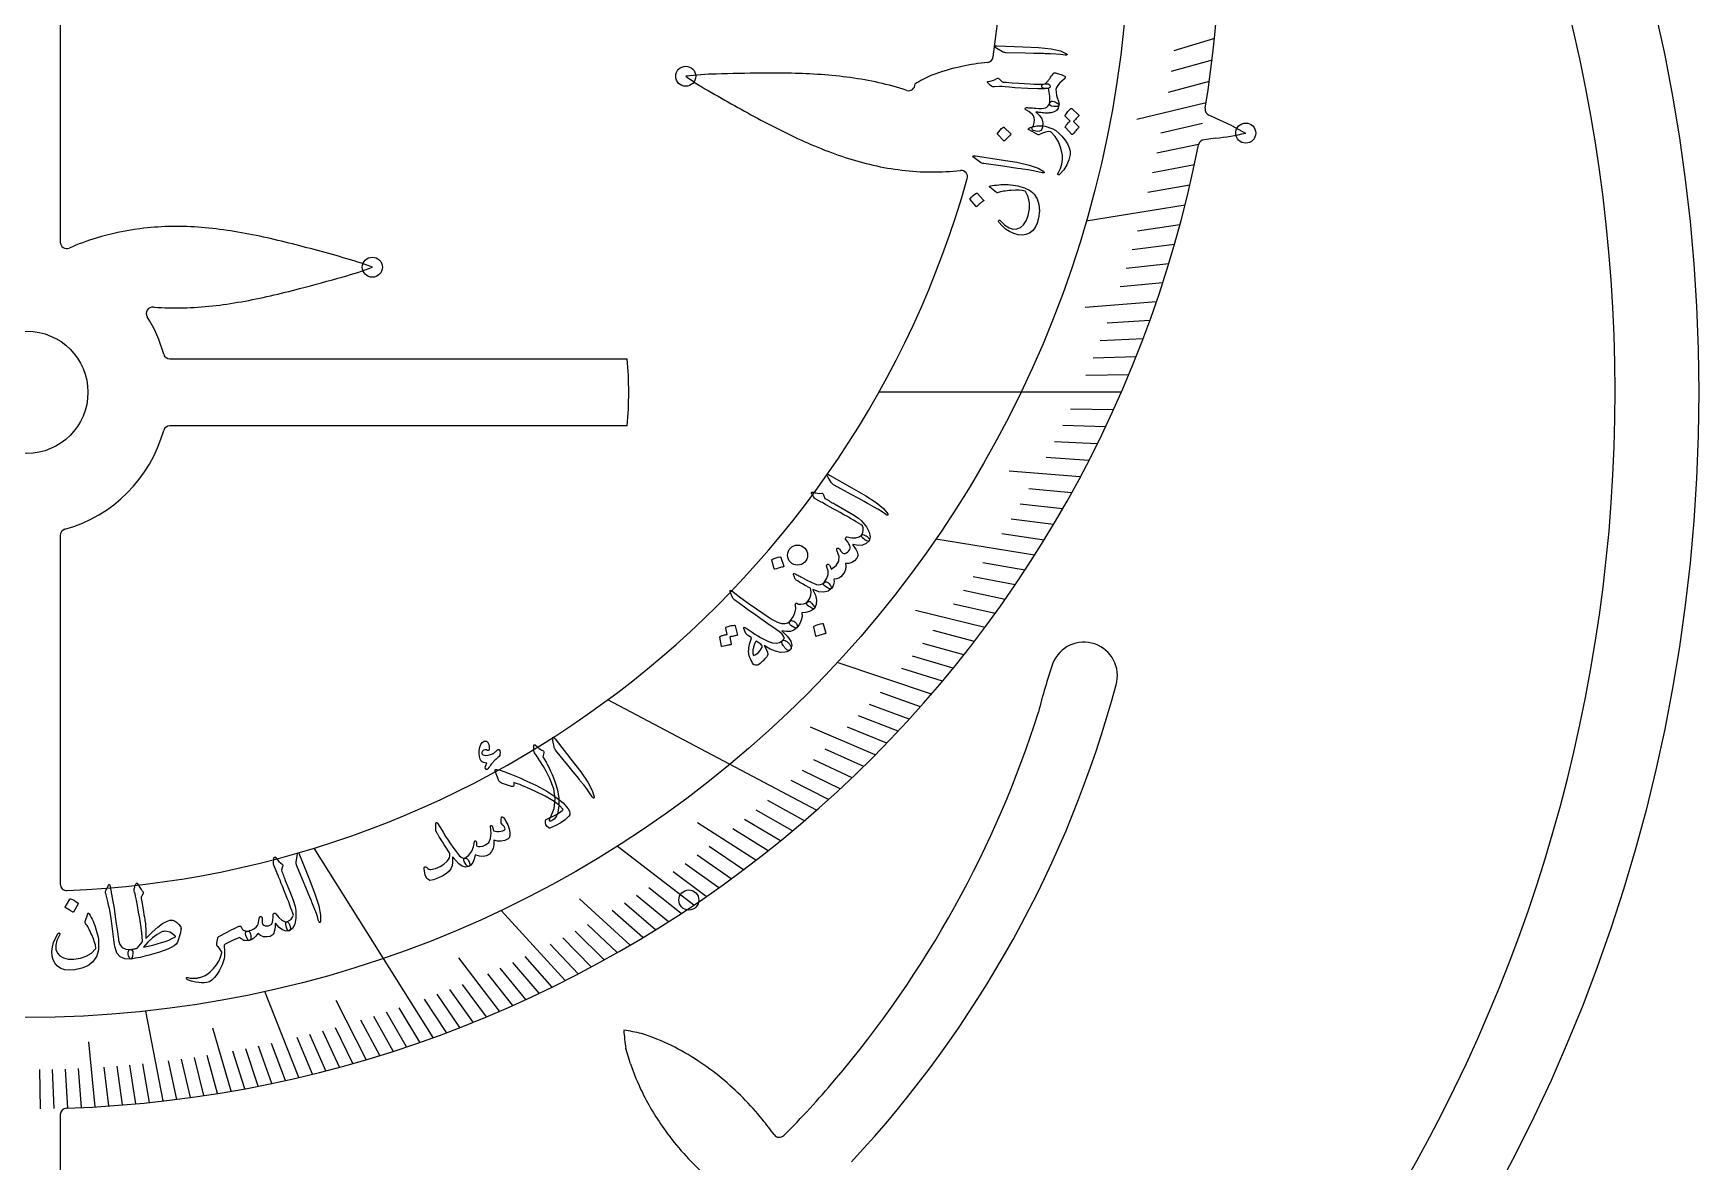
# Model space of a CAD drawing. Header units: millimetres. Extents: x -65 to 65, y -65 to 65.
# Drawn here: x 0.3 to 65, y -29.9 to 14 of the extents above; entities that cross this region are included whole.
import ezdxf

# ---------------------------------------------------------------- set-up
doc = ezdxf.new("R2010")
doc.units = ezdxf.units.MM
for name, color, linetype in [('CUT_INNER', 6, 'Continuous'), ('CUT_OUTER', 1, 'Continuous'), ('ENGRAVE', 7, 'Continuous'), ('ENGRAVE_FINE', 8, 'Continuous'), ('TEXT', 5, 'Continuous')]:
    doc.layers.add(name, color=color, linetype=linetype)

msp = doc.modelspace()

# ---------------------------------------------------------------- linework, layer by layer
at = {"layer": 'CUT_INNER'}
for points in [[(1.3, 14.466), (1.3, 5.834)], [(34.531, 11.982), (34.531, 11.984)], [(46.217, 9.878), (45.768, 9.821)], [(46.864, 10.359), (47.384, 10.08), (47.389, 10.077)], [(4.951, 3.311), (4.919, 3.314)], [(5.563, 1.3), (23.332, 1.3), (23.337, 1.3)], [(23.337, -1.3), (23.332, -1.3), (5.563, -1.3)], [(1.3, -5.563), (1.3, -19.12)], [(23.467, -26.103), (23.291, -25.505), (23.29, -25.499)], [(1.3, -28.076), (1.3, -40.959)]]:
    msp.add_lwpolyline(points, dxfattribs=at)
msp.add_circle((0, 0), 2.375, dxfattribs=at)
for centre, radius, start, end in [((0, 18.574), 37.975, 351.61314, 87.64618), ((0, 0), 61.75, 291.44587, 58.53142), ((0.002, 18.575), 46.424, 350.66248, 46.54201), ((37.322, 13.071), 0.25, 276.94079, 351.73828), ((26.902, 2.459), 9.911, 90.57344, 97.45097), ((29.29, -62.188), 74.598, 90.56017, 91.91044), ((28.942, -25.901), 38.31, 88.83007, 90.57153), ((29.239, -11.546), 23.952, 86.07677, 88.83822), ((29.709, -4.695), 17.085, 82.24368, 86.07685), ((38.183, 5.883), 7.111, 115.24265, 120.90938), ((38.004, 4.777), 8.06, 101.846, 110.73032), ((38.183, 4.274), 8.589, 95.5479, 102.32533), ((31.372, 20.329), 9.89, 234.41617, 241.30061), ((30.2, -1.073), 13.43, 77.39762, 82.2352), ((30.641, 0.91), 11.398, 71.76332, 77.38756), ((34.281, 11.975), 0.25, 253.12568, 1.62293), ((68.558, 84.328), 83.906, 240.01351, 240.81583), ((52.823, 56.064), 51.557, 240.76571, 242.06126), ((46.057, 11.002), 0.25, 170.68528, 245.83961), ((42.605, 36.782), 29.735, 242.04721, 244.27979), ((27.497, -30.868), 45.549, 64.83801, 66.09447), ((38.371, 27.988), 19.974, 244.27582, 247.56743), ((45.799, 9.573), 0.25, 97.28539, 168.92578), ((45.148, 19.721), 9.9, 276.19662, 283.08154), ((0.001, 18.573), 46.425, 271.90212, 348.88127), ((36.471, 23.389), 14.998, 247.5714, 251.91412), ((35.629, 20.82), 12.295, 251.92707, 257.19642), ((35.314, 19.448), 10.887, 257.21674, 263.18351), ((35.238, 18.845), 10.28, 263.20226, 269.61224), ((35.247, 18.076), 9.51, 269.52986, 276.36089), ((36.321, 8.375), 0.25, 344.35547, 94.73438), ((0.001, 18.574), 37.975, 272.35355, 344.31574), ((1.55, 5.834), 0.25, 180, 292.47879), ((5.232, -2.386), 8.758, 106.82299, 114.17338), ((5.684, -3.784), 10.226, 97.25647, 106.98369), ((5.766, -4.44), 10.887, 91.27924, 97.24601), ((5.793, -5.847), 12.295, 85.98957, 91.25892), ((5.6, -8.543), 14.998, 81.6339, 85.97662), ((4.875, -13.466), 19.974, 78.33832, 81.62993), ((2.904, -23.026), 29.735, 76.10971, 78.34229), ((-2.322, -44.213), 51.557, 74.82821, 76.12376), ((-10.718, -75.453), 83.906, 74.07601, 74.87833), ((9.804, -4.337), 9.89, 68.47901, 75.36311), ((9.801, 14.073), 9.899, 284.63387, 291.51943), ((0.927, 41.099), 38.31, 282.89257, 284.63403), ((-8.227, 76.213), 74.598, 284.62267, 285.97294), ((4.894, 3.066), 0.25, 84.23153, 211.64062), ((5.794, 14.737), 11.457, 265.78393, 271.44283), ((5.74, 16.709), 13.43, 271.46012, 276.2977), ((5.336, 20.342), 17.085, 276.30618, 280.13935), ((4.128, 27.101), 23.952, 280.13927, 282.90072), ((0.013, 0.005), 5.511, 15.52659, 32.11005), ((5.563, 1.55), 0.25, 196.17188, 270), ((10.135, 0), 13.266, 354.37753, 5.62247), ((0, 0), 5.524, 285.53947, 344.46053), ((5.563, -1.55), 0.25, 90, 163.82812), ((1.55, -5.563), 0.25, 106.17188, 180), ((41.099, -11.012), 1.3, 343.86714, 158.37108), ((59.375, -17.314), 20.63, 160.81271, 166.29914), ((0.001, -0.001), 43.847, 316.99428, 344.96673), ((0, 0), 41.248, 319.58398, 342.46533), ((1.55, -19.12), 0.25, 180, 272.28516), ((31.5, -24.18), 8.315, 184.28547, 189.12983), ((22.288, -31.85), 7.109, 76.89967, 82.56639), ((21.461, -32.609), 8.06, 63.50384, 72.38816), ((20.666, -34.287), 9.917, 56.88518, 63.72005), ((32.353, -23.072), 9.389, 198.83737, 206.22165), ((20.47, -34.592), 10.28, 50.48509, 56.89508), ((20.08, -35.059), 10.887, 44.49958, 50.46635), ((6.251, -5.567), 32.88, 314.83347, 319.90755), ((1.55, -28.076), 0.25, 91.93519, 180), ((33.06, -22.734), 10.172, 206.16881, 215.95161), ((19.073, -36.042), 12.295, 39.20991, 44.47926), ((20.993, -34.597), 9.894, 35.46232, 39.75132), ((33.636, -22.32), 10.882, 215.93723, 221.91015), ((29.254, -28.71), 0.25, 215.94916, 315.76271), ((34.677, -21.379), 12.285, 221.93056, 227.20828)]:
    msp.add_arc(centre, radius, start, end, dxfattribs=at)
at = {"layer": 'CUT_OUTER'}
msp.add_circle((0, 0), 65, dxfattribs=at)
at = {"layer": 'ENGRAVE'}
for points in [[(45.03, 7.277), (41.187, 6.656)], [(42.548, 0), (33.123, 0)], [(39.18, -6.332), (35.337, -5.71)], [(35.17, -11.732), (31.505, -10.509)], [(30.706, -16.247), (22.589, -11.953)], [(15.8, -25.08), (11.165, -17.723)], [(25.926, -19.938), (22.946, -17.646)], [(20.934, -22.864), (18.436, -20.137)], [(10.576, -26.631), (9.251, -23.293)], [(5.3, -27.548), (4.628, -24.052)]]:
    msp.add_lwpolyline(points, dxfattribs=at)
for centre, radius in [((0, 18.574), 42.877), ((25.616, 12.286), 0.39), ((47.39, 10.077), 0.39), ((13.433, 4.864), 0.39), ((29.966, -6.33), 0.39), ((25.737, -19.736), 0.39)]:
    msp.add_circle(centre, radius, dxfattribs=at)
at = {"layer": 'ENGRAVE_FINE'}
for points in [[(46.175, 13.75), (44.592, 13.278)], [(46.079, 12.911), (44.487, 12.465)], [(45.969, 12.081), (44.369, 11.66)], [(45.846, 11.258), (43.16, 10.599)], [(45.709, 10.445), (44.093, 10.075)], [(45.558, 9.639), (43.936, 9.296)], [(45.395, 8.843), (43.766, 8.526)], [(45.218, 8.056), (43.584, 7.764)], [(44.83, 6.507), (43.186, 6.269)], [(44.619, 5.747), (42.97, 5.535)], [(44.396, 4.996), (42.743, 4.81)], [(44.162, 4.254), (42.506, 4.095)], [(43.918, 3.521), (41.147, 3.299)], [(43.663, 2.798), (42.002, 2.692)], [(43.399, 2.084), (41.736, 2.005)], [(43.124, 1.38), (41.461, 1.327)], [(42.841, 0.685), (41.176, 0.659)], [(41.937, -1.342), (40.273, -1.289)], [(42.247, -0.676), (40.582, -0.649)], [(41.619, -1.999), (39.956, -1.919)], [(41.292, -2.646), (39.631, -2.54)], [(40.958, -3.284), (38.188, -3.062)], [(40.617, -3.912), (38.961, -3.753)], [(40.268, -4.531), (38.615, -4.345)], [(39.912, -5.141), (38.263, -4.928)], [(39.549, -5.741), (37.905, -5.502)], [(38.804, -6.913), (37.17, -6.622)], [(38.035, -8.048), (36.413, -7.704)], [(38.422, -7.485), (36.794, -7.168)], [(37.641, -8.601), (36.026, -8.232)], [(37.242, -9.146), (34.556, -8.486)], [(36.838, -9.681), (35.238, -9.26)], [(36.013, -10.724), (34.43, -10.253)], [(36.428, -10.207), (34.836, -9.761)], [(35.594, -11.232), (34.02, -10.736)], [(34.308, -12.704), (32.765, -12.132)], [(34.741, -12.222), (33.187, -11.675)], [(33.871, -13.177), (32.339, -12.581)], [(32.985, -14.096), (30.466, -13.02)], [(33.43, -13.641), (31.91, -13.021)], [(32.536, -14.543), (31.04, -13.875)], [(31.627, -15.412), (30.158, -14.696)], [(32.083, -14.982), (30.601, -14.29)], [(31.168, -15.834), (29.713, -15.095)], [(30.24, -16.652), (28.814, -15.867)], [(28.348, -18.192), (26.074, -16.732)], [(29.3, -17.438), (27.905, -16.608)], [(29.771, -17.049), (28.36, -16.241)], [(28.825, -17.819), (27.446, -16.967)], [(27.387, -18.914), (26.058, -17.996)], [(27.869, -18.557), (26.523, -17.661)], [(26.415, -19.604), (25.123, -18.645)], [(26.902, -19.263), (25.592, -18.325)], [(25.435, -20.264), (24.181, -19.264)], [(23.452, -21.493), (21.49, -19.695)], [(24.447, -20.893), (23.231, -19.854)], [(24.942, -20.582), (23.707, -19.563)], [(22.951, -21.782), (21.797, -20.686)], [(23.95, -21.197), (22.755, -20.139)], [(21.945, -22.337), (20.833, -21.205)], [(22.449, -22.063), (21.316, -20.949)], [(18.381, -24.058), (16.791, -21.978)], [(20.426, -23.117), (19.38, -21.933)], [(21.44, -22.604), (20.35, -21.455)], [(18.894, -23.833), (17.917, -22.601)], [(19.406, -23.601), (18.406, -22.385)], [(19.916, -23.363), (18.893, -22.163)], [(17.351, -24.487), (16.447, -23.21)], [(17.867, -24.276), (16.938, -23.014)], [(13.197, -25.937), (12.027, -23.637)], [(15.281, -25.265), (14.476, -23.933)], [(16.318, -24.889), (15.463, -23.584)], [(16.835, -24.692), (15.955, -23.401)], [(13.719, -25.778), (12.991, -24.41)], [(14.24, -25.614), (13.486, -24.258)], [(14.761, -25.443), (13.981, -24.099)], [(2.651, -27.776), (2.41, -25.25)], [(7.943, -27.167), (7.227, -24.718)], [(11.101, -26.505), (10.507, -25.084)], [(11.626, -26.372), (11.004, -24.962)], [(12.15, -26.233), (11.502, -24.833)], [(12.674, -26.088), (11.998, -24.698)], [(6.887, -27.338), (6.513, -25.856)], [(7.415, -27.256), (7.013, -25.78)], [(8.47, -27.072), (8.013, -25.61)], [(8.998, -26.971), (8.512, -25.517)], [(9.524, -26.864), (9.011, -25.417)], [(10.05, -26.751), (9.51, -25.312)], [(0.53, -27.849), (0.501, -26.328)], [(1.061, -27.84), (1.003, -26.32)], [(1.591, -27.824), (1.504, -26.305)], [(2.121, -27.803), (2.006, -26.286)], [(3.182, -27.742), (3.008, -26.23)], [(3.712, -27.703), (3.509, -26.193)], [(4.241, -27.657), (4.01, -26.151)], [(4.771, -27.606), (4.511, -26.104)], [(5.829, -27.484), (5.513, -25.991)], [(6.358, -27.414), (6.013, -25.926)]]:
    msp.add_lwpolyline(points, dxfattribs=at)
at = {"layer": 'TEXT'}
for points in [[(37.709, 13.365), (37.639, 13.412), (37.617, 13.445), (37.642, 13.464), (37.715, 13.47), (38.72, 13.427), (39.337, 13.4), (39.825, 13.349), (40.186, 13.27), (40.417, 13.163), (40.435, 13.147), (40.444, 13.133), (40.444, 13.123), (40.436, 13.114), (40.423, 13.109), (40.407, 13.106), (40.387, 13.105), (40.364, 13.107), (40.189, 13.131), (40.002, 13.148), (39.803, 13.159), (39.592, 13.162), (39.537, 13.165), (39.389, 13.169), (39.147, 13.175), (38.811, 13.184), (38.066, 13.201), (38.027, 13.204), (37.991, 13.211), (37.959, 13.222), (37.931, 13.236)], [(39.457, 11.874), (39.461, 11.922), (39.479, 11.957), (39.512, 11.98), (39.559, 11.989), (39.582, 11.994), (39.606, 12.005), (39.631, 12.025), (39.657, 12.052), (39.67, 12.07), (39.686, 12.089), (39.703, 12.11), (39.721, 12.133), (39.741, 12.158), (39.761, 12.185), (39.782, 12.214), (39.804, 12.245), (39.843, 12.303), (39.877, 12.348), (39.903, 12.381), (39.923, 12.401), (39.94, 12.415), (39.956, 12.422), (39.973, 12.424), (39.988, 12.42), (40.106, 12.385), (40.207, 12.35), (40.29, 12.316), (40.356, 12.284), (40.364, 12.277), (40.369, 12.267), (40.371, 12.255), (40.37, 12.239), (40.366, 12.221), (40.361, 12.206), (40.356, 12.195), (40.349, 12.188), (40.238, 12.099), (40.148, 12.013), (40.08, 11.931), (40.033, 11.852), (40.012, 11.767), (40.014, 11.662), (40.038, 11.535), (40.086, 11.387), (40.109, 11.316), (40.124, 11.255), (40.13, 11.204), (40.128, 11.164), (40.121, 11.146), (40.109, 11.132), (40.09, 11.122), (40.065, 11.116), (39.928, 11.108), (39.833, 11.124), (39.779, 11.165), (39.766, 11.231), (39.771, 11.298), (39.773, 11.367), (39.771, 11.438), (39.767, 11.512), (39.76, 11.587), (39.749, 11.663), (39.735, 11.742), (39.717, 11.821), (39.605, 11.816), (39.524, 11.823), (39.474, 11.842), (39.457, 11.874)], [(38.307, 12.037), (38.565, 12.018), (38.794, 12.004), (38.996, 11.992), (39.169, 11.985), (39.313, 11.98), (39.428, 11.979), (39.514, 11.982), (39.571, 11.987), (39.645, 11.997), (39.705, 11.992), (39.749, 11.972), (39.778, 11.936), (39.791, 11.896), (39.786, 11.863), (39.762, 11.836), (39.721, 11.816), (39.572, 11.795), (39.305, 11.791), (38.92, 11.806), (38.418, 11.84), (38.202, 11.859), (38.03, 11.873), (37.901, 11.882), (37.816, 11.886), (37.623, 11.877), (37.589, 11.877), (37.559, 11.881), (37.533, 11.889), (37.511, 11.9), (37.459, 11.944), (37.419, 11.977), (37.39, 12.001), (37.373, 12.015), (37.35, 12.043), (37.343, 12.064), (37.354, 12.078), (37.381, 12.085), (37.457, 12.093), (37.538, 12.116), (37.625, 12.153), (37.717, 12.205), (37.735, 12.214), (37.752, 12.217), (37.768, 12.213), (37.783, 12.202), (37.8, 12.185), (37.816, 12.17), (37.831, 12.155), (37.845, 12.142), (37.858, 12.129), (37.87, 12.117), (37.88, 12.106), (37.889, 12.096), (37.906, 12.082), (37.922, 12.071), (37.94, 12.064), (37.958, 12.061), (37.998, 12.059), (38.07, 12.054), (38.173, 12.047), (38.307, 12.037)], [(38.818, 11.036), (38.828, 11.053), (38.844, 11.063), (38.865, 11.068), (38.891, 11.068), (38.909, 11.067), (38.934, 11.065), (38.965, 11.063), (39.004, 11.06), (39.049, 11.057), (39.101, 11.053), (39.159, 11.049), (39.224, 11.045), (39.347, 11.038), (39.452, 11.039), (39.536, 11.048), (39.602, 11.065), (39.656, 11.09), (39.701, 11.127), (39.738, 11.173), (39.766, 11.231), (39.795, 11.284), (39.834, 11.314), (39.881, 11.321), (39.938, 11.305), (40.025, 11.263), (40.086, 11.227), (40.12, 11.195), (40.129, 11.168), (40.092, 11.051), (40.028, 10.961), (39.938, 10.9), (39.822, 10.867), (39.787, 10.863), (39.75, 10.86), (39.71, 10.858), (39.668, 10.857), (39.624, 10.856), (39.577, 10.858), (39.528, 10.861), (39.477, 10.867), (39.426, 10.873), (39.382, 10.877), (39.343, 10.882), (39.309, 10.885), (39.282, 10.887), (39.261, 10.889), (39.247, 10.891), (39.24, 10.892), (39.236, 10.893), (39.234, 10.892), (39.233, 10.891), (39.233, 10.889), (39.234, 10.887), (39.238, 10.883), (39.242, 10.879), (39.249, 10.874), (39.377, 10.764), (39.46, 10.632), (39.497, 10.478), (39.487, 10.302), (39.464, 10.231), (39.423, 10.181), (39.365, 10.151), (39.291, 10.142), (39.226, 10.148), (39.172, 10.161), (39.13, 10.181), (39.1, 10.208), (39.081, 10.237), (39.073, 10.264), (39.077, 10.288), (39.092, 10.31), (39.111, 10.328), (39.124, 10.344), (39.134, 10.358), (39.139, 10.371), (39.166, 10.486), (39.175, 10.588), (39.164, 10.676), (39.133, 10.751), (39.098, 10.798), (39.038, 10.852), (38.954, 10.912), (38.844, 10.978), (38.827, 10.989), (38.817, 11.003), (38.814, 11.018), (38.818, 11.036)], [(40.375, 10.734), (40.371, 10.74), (40.37, 10.748), (40.371, 10.757), (40.374, 10.768), (40.396, 10.806), (40.42, 10.842), (40.445, 10.877), (40.472, 10.91), (40.499, 10.942), (40.529, 10.973), (40.561, 11.002), (40.594, 11.031), (40.604, 11.036), (40.613, 11.037), (40.622, 11.034), (40.631, 11.028), (40.899, 10.771), (40.902, 10.765), (40.9, 10.757), (40.894, 10.747), (40.884, 10.735), (40.874, 10.727), (40.861, 10.714), (40.845, 10.696), (40.824, 10.673), (40.799, 10.644), (40.769, 10.61), (40.735, 10.57), (40.697, 10.525), (40.902, 10.319), (40.908, 10.31), (40.907, 10.301), (40.901, 10.29), (40.889, 10.278), (40.879, 10.268), (40.863, 10.252), (40.842, 10.23), (40.815, 10.202), (40.783, 10.168), (40.746, 10.127), (40.702, 10.078), (40.653, 10.023), (40.646, 10.018), (40.639, 10.017), (40.633, 10.019), (40.628, 10.024), (40.378, 10.288), (40.374, 10.294), (40.373, 10.302), (40.373, 10.311), (40.377, 10.322), (40.395, 10.355), (40.414, 10.386), (40.435, 10.415), (40.458, 10.443), (40.481, 10.47), (40.506, 10.496), (40.532, 10.52), (40.559, 10.544)], [(40.162, 8.477), (40.15, 8.466), (40.139, 8.458), (40.128, 8.454), (40.118, 8.453), (40.11, 8.454), (40.102, 8.458), (40.095, 8.464), (40.089, 8.473), (40.086, 8.482), (40.086, 8.491), (40.09, 8.502), (40.096, 8.515), (40.184, 8.696), (40.242, 8.874), (40.267, 9.048), (40.261, 9.217), (40.203, 9.491), (40.108, 9.732), (39.978, 9.942), (39.812, 10.12), (39.809, 10.122), (39.806, 10.124), (39.804, 10.127), (39.802, 10.128), (39.8, 10.13), (39.798, 10.13), (39.796, 10.131), (39.794, 10.132), (39.711, 10.136), (39.609, 10.117), (39.489, 10.076), (39.35, 10.012), (39.342, 10.01), (39.335, 10.01), (39.33, 10.011), (39.325, 10.013), (38.943, 10.217), (38.93, 10.233), (38.945, 10.253), (38.988, 10.277), (39.058, 10.305), (39.161, 10.336), (39.272, 10.355), (39.39, 10.361), (39.515, 10.355), (39.585, 10.345), (39.669, 10.322), (39.769, 10.287), (39.884, 10.24), (40.004, 10.174), (40.124, 10.08), (40.243, 9.959), (40.361, 9.809), (40.46, 9.653), (40.526, 9.507), (40.56, 9.372), (40.562, 9.248), (40.517, 9.039), (40.435, 8.84), (40.317, 8.653), (40.162, 8.477)], [(37.738, 10.031), (37.734, 10.037), (37.732, 10.044), (37.733, 10.053), (37.737, 10.064), (37.785, 10.132), (37.839, 10.194), (37.899, 10.25), (37.965, 10.301), (37.975, 10.305), (37.983, 10.306), (37.991, 10.304), (37.998, 10.298), (38.261, 10.048), (38.267, 10.04), (38.267, 10.03), (38.261, 10.02), (38.248, 10.01), (38.238, 10.001), (38.222, 9.986), (38.201, 9.966), (38.174, 9.94), (38.142, 9.909), (38.104, 9.871), (38.06, 9.827), (38.011, 9.777), (38.003, 9.771), (37.996, 9.768), (37.99, 9.77), (37.985, 9.775)], [(36.867, 9.092), (36.803, 9.147), (36.785, 9.183), (36.812, 9.199), (36.886, 9.196), (37.879, 9.038), (38.489, 8.942), (38.968, 8.835), (39.317, 8.715), (39.535, 8.583), (39.551, 8.564), (39.558, 8.55), (39.557, 8.539), (39.547, 8.532), (39.534, 8.528), (39.518, 8.527), (39.498, 8.529), (39.476, 8.533), (39.304, 8.577), (39.12, 8.615), (38.924, 8.648), (38.715, 8.676), (38.661, 8.685), (38.514, 8.706), (38.274, 8.74), (37.941, 8.787), (37.203, 8.889), (37.165, 8.897), (37.13, 8.908), (37.099, 8.922), (37.073, 8.939)], [(37.468, 8.023), (37.544, 8.036), (37.622, 8.048), (37.703, 8.058), (37.786, 8.066), (37.873, 8.073), (37.963, 8.076), (38.056, 8.076), (38.153, 8.073), (38.249, 8.068), (38.342, 8.058), (38.434, 8.044), (38.524, 8.027), (38.612, 8.004), (38.699, 7.978), (38.784, 7.947), (38.867, 7.911), (38.953, 7.867), (39.03, 7.817), (39.099, 7.762), (39.158, 7.702), (39.279, 7.52), (39.35, 7.303), (39.369, 7.053), (39.335, 6.77), (39.281, 6.574), (39.203, 6.411), (39.103, 6.282), (38.98, 6.188), (38.842, 6.131), (38.695, 6.109), (38.539, 6.122), (38.373, 6.169), (38.206, 6.247), (38.055, 6.348), (37.917, 6.471), (37.794, 6.615), (37.782, 6.636), (37.777, 6.654), (37.779, 6.669), (37.789, 6.681), (37.806, 6.689), (37.824, 6.688), (37.844, 6.675), (37.866, 6.652), (38.029, 6.495), (38.188, 6.392), (38.343, 6.343), (38.495, 6.35), (38.633, 6.407), (38.752, 6.513), (38.851, 6.667), (38.93, 6.87), (38.98, 7.128), (38.98, 7.37), (38.93, 7.597), (38.83, 7.806), (38.826, 7.811), (38.819, 7.816), (38.809, 7.82), (38.797, 7.824), (38.697, 7.846), (38.576, 7.856), (38.434, 7.857), (38.273, 7.847), (38.191, 7.839), (38.114, 7.831), (38.042, 7.822), (37.976, 7.813), (37.916, 7.803), (37.861, 7.792), (37.813, 7.78), (37.77, 7.767), (37.748, 7.761), (37.729, 7.76), (37.712, 7.763), (37.699, 7.771), (37.441, 7.969), (37.427, 7.984), (37.427, 7.999), (37.441, 8.011), (37.468, 8.023)], [(36.675, 7.494), (36.672, 7.501), (36.671, 7.508), (36.672, 7.517), (36.677, 7.527), (36.729, 7.59), (36.788, 7.648), (36.851, 7.699), (36.92, 7.745), (36.93, 7.748), (36.939, 7.748), (36.946, 7.745), (36.953, 7.739), (37.198, 7.473), (37.203, 7.464), (37.203, 7.455), (37.196, 7.446), (37.183, 7.436), (37.172, 7.428), (37.155, 7.415), (37.133, 7.396), (37.104, 7.373), (37.07, 7.345), (37.03, 7.31), (36.983, 7.27), (36.931, 7.224), (36.922, 7.218), (36.915, 7.216), (36.91, 7.218), (36.905, 7.223)], [(31.151, -3.305), (31.111, -3.231), (31.106, -3.191), (31.138, -3.186), (31.205, -3.214), (32.079, -3.712), (32.615, -4.018), (33.026, -4.287), (33.31, -4.522), (33.468, -4.723), (33.476, -4.746), (33.478, -4.762), (33.473, -4.772), (33.462, -4.775), (33.448, -4.774), (33.432, -4.769), (33.414, -4.761), (33.395, -4.748), (33.25, -4.647), (33.091, -4.546), (32.919, -4.446), (32.733, -4.346), (32.686, -4.319), (32.555, -4.247), (32.343, -4.131), (32.049, -3.969), (31.394, -3.614), (31.36, -3.593), (31.332, -3.571), (31.308, -3.546), (31.289, -3.521)], [(30.62, -4.111), (30.582, -4.05), (30.552, -4.002), (30.529, -3.967), (30.514, -3.945), (30.505, -3.93), (30.501, -3.917), (30.502, -3.904), (30.507, -3.892), (30.518, -3.882), (30.531, -3.877), (30.547, -3.877), (30.566, -3.882), (30.655, -3.908), (30.742, -3.924), (30.825, -3.929), (30.905, -3.924), (30.93, -3.924), (30.95, -3.933), (30.966, -3.953), (30.979, -3.982), (31.03, -4.126), (31.08, -4.155), (31.128, -4.183), (31.176, -4.211), (31.223, -4.238), (31.269, -4.264), (31.314, -4.29), (31.358, -4.315), (31.402, -4.339), (31.805, -4.565), (32.115, -4.748), (32.332, -4.89), (32.455, -4.991), (32.641, -5.223), (32.753, -5.43), (32.789, -5.613), (32.749, -5.771), (32.746, -5.774), (32.744, -5.777), (32.742, -5.781), (32.739, -5.784), (32.706, -5.79), (32.654, -5.772), (32.584, -5.728), (32.495, -5.66), (32.465, -5.632), (32.447, -5.604), (32.444, -5.578), (32.454, -5.551), (32.499, -5.455), (32.521, -5.362), (32.518, -5.274), (32.491, -5.19), (32.42, -5.142), (32.338, -5.09), (32.245, -5.033), (32.14, -4.971), (32.025, -4.904), (31.9, -4.833), (31.765, -4.758), (31.62, -4.677), (31.479, -4.597), (31.352, -4.525), (31.238, -4.462), (31.139, -4.407), (31.054, -4.36), (30.984, -4.32), (30.929, -4.289), (30.888, -4.265), (30.677, -4.158), (30.658, -4.145), (30.642, -4.133), (30.63, -4.122), (30.62, -4.111)], [(31.109, -6.798), (31.1, -6.774), (31.095, -6.753), (31.095, -6.733), (31.098, -6.715), (31.105, -6.701), (31.117, -6.691), (31.131, -6.685), (31.15, -6.684), (31.17, -6.688), (31.188, -6.7), (31.205, -6.719), (31.221, -6.746), (31.227, -6.761), (31.233, -6.777), (31.241, -6.793), (31.249, -6.809), (31.257, -6.825), (31.264, -6.842), (31.271, -6.859), (31.277, -6.877), (31.468, -6.735), (31.569, -6.569), (31.581, -6.38), (31.503, -6.169), (31.493, -6.146), (31.487, -6.125), (31.485, -6.106), (31.487, -6.09), (31.494, -6.075), (31.505, -6.064), (31.518, -6.058), (31.535, -6.055), (31.554, -6.057), (31.571, -6.066), (31.587, -6.081), (31.602, -6.102), (31.637, -6.156), (31.669, -6.198), (31.697, -6.229), (31.722, -6.247), (31.766, -6.264), (31.813, -6.262), (31.863, -6.243), (31.916, -6.205), (31.964, -6.157), (31.996, -6.108), (32.013, -6.059), (32.014, -6.011), (31.998, -5.955), (31.962, -5.885), (31.907, -5.802), (31.831, -5.705), (31.823, -5.693), (31.82, -5.679), (31.825, -5.663), (31.835, -5.646), (31.849, -5.631), (31.864, -5.622), (31.879, -5.618), (31.896, -5.62), (32.078, -5.658), (32.232, -5.658), (32.358, -5.622), (32.456, -5.548), (32.479, -5.534), (32.509, -5.532), (32.546, -5.54), (32.59, -5.56), (32.635, -5.584), (32.674, -5.61), (32.705, -5.638), (32.729, -5.668), (32.748, -5.699), (32.758, -5.726), (32.759, -5.749), (32.752, -5.768), (32.636, -5.88), (32.493, -5.943), (32.324, -5.957), (32.129, -5.921), (32.119, -5.919), (32.114, -5.921), (32.113, -5.928), (32.116, -5.938), (32.186, -6.039), (32.239, -6.126), (32.277, -6.198), (32.3, -6.256), (32.309, -6.307), (32.308, -6.355), (32.297, -6.4), (32.275, -6.442), (32.183, -6.546), (32.078, -6.617), (31.96, -6.654), (31.83, -6.659), (31.841, -6.777), (31.828, -6.888), (31.79, -6.992), (31.728, -7.088), (31.651, -7.167), (31.567, -7.222), (31.477, -7.253), (31.381, -7.261), (31.382, -7.369), (31.366, -7.466), (31.333, -7.552), (31.283, -7.628), (31.247, -7.644), (31.19, -7.633), (31.111, -7.593), (31.012, -7.525), (30.987, -7.498), (30.976, -7.467), (30.981, -7.431), (31.001, -7.392), (31.098, -7.23), (31.148, -7.077), (31.152, -6.933), (31.109, -6.798)], [(28.962, -6.526), (28.961, -6.519), (28.963, -6.512), (28.968, -6.504), (28.976, -6.497), (29.05, -6.46), (29.127, -6.432), (29.206, -6.411), (29.288, -6.398), (29.298, -6.398), (29.306, -6.402), (29.311, -6.407), (29.315, -6.416), (29.43, -6.759), (29.431, -6.769), (29.427, -6.777), (29.417, -6.783), (29.401, -6.786), (29.388, -6.789), (29.367, -6.795), (29.339, -6.802), (29.304, -6.812), (29.261, -6.824), (29.21, -6.839), (29.151, -6.857), (29.084, -6.877), (29.074, -6.879), (29.067, -6.878), (29.062, -6.874), (29.06, -6.867)], [(29.909, -7.299), (29.896, -7.287), (29.881, -7.264), (29.864, -7.232), (29.846, -7.191), (29.83, -7.15), (29.817, -7.117), (29.807, -7.091), (29.802, -7.073), (29.804, -7.051), (29.816, -7.041), (29.838, -7.043), (29.869, -7.057), (29.89, -7.069), (29.914, -7.082), (29.942, -7.096), (29.975, -7.113), (30.011, -7.132), (30.05, -7.153), (30.093, -7.177), (30.138, -7.202), (30.331, -7.305), (30.489, -7.383), (30.61, -7.438), (30.695, -7.468), (30.782, -7.481), (30.862, -7.472), (30.935, -7.442), (31.001, -7.392), (31.019, -7.377), (31.04, -7.368), (31.062, -7.364), (31.086, -7.366), (31.113, -7.374), (31.139, -7.389), (31.163, -7.41), (31.186, -7.438), (31.239, -7.508), (31.273, -7.563), (31.288, -7.603), (31.283, -7.628), (31.149, -7.732), (30.985, -7.773), (30.792, -7.752), (30.568, -7.668), (30.56, -7.666), (30.555, -7.666), (30.554, -7.669), (30.557, -7.675), (30.656, -7.891), (30.7, -8.085), (30.688, -8.254), (30.62, -8.399), (30.608, -8.411), (30.591, -8.417), (30.572, -8.415), (30.548, -8.407), (30.517, -8.392), (30.48, -8.371), (30.436, -8.345), (30.385, -8.313), (30.341, -8.277), (30.319, -8.239), (30.32, -8.198), (30.344, -8.156), (30.434, -8.023), (30.485, -7.891), (30.498, -7.76), (30.472, -7.629), (30.463, -7.619), (30.44, -7.604), (30.403, -7.583), (30.351, -7.557), (30.319, -7.541), (30.28, -7.52), (30.235, -7.494), (30.183, -7.463), (30.125, -7.428), (30.059, -7.389), (29.988, -7.346), (29.909, -7.299)], [(29.405, -9.843), (29.369, -9.778), (29.35, -9.726), (29.35, -9.685), (29.369, -9.657), (29.402, -9.626), (29.426, -9.598), (29.44, -9.573), (29.443, -9.55), (29.42, -9.482), (29.36, -9.404), (29.264, -9.316), (29.132, -9.218), (28.814, -8.998), (28.533, -8.801), (28.286, -8.627), (28.075, -8.477), (27.899, -8.351), (27.758, -8.25), (27.651, -8.173), (27.578, -8.121), (27.532, -8.084), (27.496, -8.052), (27.469, -8.023), (27.452, -7.998), (27.358, -7.789), (27.346, -7.732), (27.349, -7.7), (27.368, -7.694), (27.403, -7.713), (27.765, -7.984), (28.087, -8.22), (28.37, -8.422), (28.614, -8.591), (28.818, -8.726), (28.982, -8.829), (29.106, -8.9), (29.189, -8.939), (29.345, -8.981), (29.478, -8.989), (29.587, -8.962), (29.672, -8.9), (29.699, -8.881), (29.733, -8.875), (29.773, -8.882), (29.82, -8.902), (29.859, -8.927), (29.892, -8.956), (29.919, -8.991), (29.941, -9.031), (29.954, -9.069), (29.959, -9.102), (29.955, -9.129), (29.942, -9.15), (29.826, -9.243), (29.689, -9.293), (29.53, -9.301), (29.351, -9.267), (29.567, -9.486), (29.698, -9.676), (29.745, -9.838), (29.707, -9.971), (29.688, -9.996), (29.668, -10.015), (29.647, -10.027), (29.626, -10.032), (29.599, -10.032), (29.572, -10.022), (29.543, -10.004), (29.514, -9.977), (29.5, -9.96), (29.485, -9.943), (29.471, -9.927), (29.457, -9.91), (29.443, -9.893), (29.43, -9.877), (29.417, -9.86), (29.405, -9.843)], [(30.344, -8.156), (30.374, -8.138), (30.398, -8.127), (30.417, -8.124), (30.43, -8.127), (30.446, -8.136), (30.463, -8.15), (30.483, -8.169), (30.504, -8.191), (30.567, -8.268), (30.608, -8.328), (30.626, -8.372), (30.62, -8.399), (30.534, -8.473), (30.425, -8.526), (30.292, -8.558), (30.136, -8.568), (30.139, -8.714), (30.107, -8.861), (30.04, -9.007), (29.939, -9.154), (29.923, -9.165), (29.904, -9.168), (29.883, -9.164), (29.857, -9.152), (29.709, -9.059), (29.692, -9.049), (29.678, -9.033), (29.667, -9.013), (29.657, -8.988), (29.653, -8.966), (29.654, -8.944), (29.659, -8.923), (29.669, -8.903), (29.788, -8.729), (29.862, -8.566), (29.893, -8.413), (29.88, -8.272), (29.877, -8.254), (29.878, -8.237), (29.884, -8.222), (29.894, -8.207), (29.907, -8.197), (29.919, -8.193), (29.933, -8.195), (29.946, -8.204), (29.958, -8.214), (29.969, -8.222), (29.979, -8.227), (29.988, -8.231), (30.096, -8.234), (30.191, -8.223), (30.274, -8.197), (30.344, -8.156)], [(27.178, -9.162), (27.177, -9.155), (27.18, -9.148), (27.186, -9.141), (27.195, -9.134), (27.233, -9.117), (27.271, -9.102), (27.31, -9.09), (27.349, -9.079), (27.389, -9.07), (27.429, -9.063), (27.471, -9.058), (27.513, -9.055), (27.523, -9.056), (27.532, -9.061), (27.538, -9.068), (27.542, -9.078), (27.624, -9.434), (27.623, -9.441), (27.618, -9.446), (27.607, -9.45), (27.593, -9.453), (27.581, -9.454), (27.564, -9.457), (27.54, -9.461), (27.511, -9.468), (27.475, -9.476), (27.433, -9.486), (27.384, -9.498), (27.329, -9.511), (27.388, -9.79), (27.388, -9.8), (27.382, -9.808), (27.372, -9.813), (27.356, -9.815), (27.342, -9.817), (27.321, -9.821), (27.292, -9.826), (27.255, -9.833), (27.211, -9.841), (27.158, -9.852), (27.097, -9.865), (27.028, -9.88), (27.02, -9.88), (27.013, -9.877), (27.01, -9.872), (27.009, -9.865), (26.944, -9.514), (26.944, -9.507), (26.947, -9.5), (26.953, -9.493), (26.961, -9.486), (26.993, -9.471), (27.025, -9.458), (27.058, -9.447), (27.091, -9.437), (27.125, -9.43), (27.158, -9.424), (27.192, -9.42), (27.227, -9.417)], [(30.591, -9.12), (30.591, -9.113), (30.593, -9.105), (30.599, -9.097), (30.608, -9.089), (30.686, -9.05), (30.767, -9.019), (30.85, -8.996), (30.935, -8.981), (30.946, -8.982), (30.954, -8.985), (30.959, -8.991), (30.963, -9), (31.061, -9.356), (31.062, -9.366), (31.056, -9.374), (31.046, -9.381), (31.029, -9.385), (31.015, -9.388), (30.994, -9.394), (30.964, -9.402), (30.927, -9.413), (30.882, -9.426), (30.828, -9.442), (30.766, -9.462), (30.696, -9.484), (30.686, -9.486), (30.678, -9.485), (30.674, -9.481), (30.672, -9.474)], [(28.836, -9.683), (28.992, -9.736), (29.133, -9.749), (29.258, -9.723), (29.369, -9.657), (29.4, -9.64), (29.436, -9.637), (29.477, -9.648), (29.523, -9.673), (29.545, -9.689), (29.567, -9.706), (29.588, -9.724), (29.609, -9.743), (29.629, -9.764), (29.648, -9.786), (29.665, -9.809), (29.68, -9.834), (29.703, -9.878), (29.716, -9.915), (29.718, -9.945), (29.71, -9.968), (29.662, -10.019), (29.606, -10.059), (29.543, -10.088), (29.474, -10.107), (29.304, -10.109), (29.112, -10.066), (28.897, -9.978), (28.66, -9.844), (28.742, -9.982), (28.79, -10.096), (28.805, -10.186), (28.786, -10.251), (28.767, -10.277), (28.747, -10.305), (28.724, -10.332), (28.699, -10.361), (28.672, -10.39), (28.642, -10.419), (28.61, -10.45), (28.576, -10.482), (28.511, -10.538), (28.457, -10.578), (28.416, -10.602), (28.387, -10.61), (28.325, -10.609), (28.276, -10.595), (28.238, -10.569), (28.211, -10.53), (28.147, -10.389), (28.102, -10.277), (28.074, -10.193), (28.064, -10.137), (28.062, -10.073), (28.065, -10.006), (28.072, -9.937), (28.084, -9.865), (28.099, -9.79), (28.119, -9.712), (28.142, -9.632), (28.17, -9.548), (28.038, -9.45), (28.022, -9.437), (28.008, -9.425), (27.995, -9.415), (27.984, -9.405), (27.974, -9.395), (27.966, -9.386), (27.96, -9.377), (27.956, -9.369), (27.877, -9.176), (27.871, -9.146), (27.883, -9.135), (27.915, -9.142), (27.966, -9.168), (28.082, -9.25), (28.197, -9.327), (28.309, -9.399), (28.419, -9.465), (28.528, -9.527), (28.633, -9.583), (28.736, -9.635), (28.836, -9.683)], [(28.35, -9.669), (28.335, -9.696), (28.321, -9.724), (28.306, -9.754), (28.292, -9.785), (28.278, -9.818), (28.266, -9.853), (28.255, -9.89), (28.245, -9.929), (28.236, -9.968), (28.23, -10.007), (28.225, -10.045), (28.224, -10.083), (28.225, -10.12), (28.229, -10.157), (28.236, -10.193), (28.245, -10.228), (28.342, -10.192), (28.431, -10.127), (28.512, -10.033), (28.584, -9.909), (28.589, -9.883), (28.582, -9.854), (28.564, -9.823), (28.535, -9.79)], [(18.365, -14.153), (18.326, -14.186), (18.29, -14.217), (18.257, -14.245), (18.227, -14.272), (18.2, -14.296), (18.177, -14.318), (18.157, -14.338), (18.14, -14.357), (18.124, -14.376), (18.105, -14.4), (18.083, -14.428), (18.057, -14.461), (18.029, -14.498), (17.997, -14.54), (17.963, -14.586), (17.925, -14.637), (17.909, -14.655), (17.891, -14.665), (17.873, -14.666), (17.853, -14.658), (17.827, -14.626), (17.825, -14.574), (17.846, -14.502), (17.89, -14.41), (17.816, -14.406), (17.754, -14.393), (17.705, -14.369), (17.667, -14.335), (17.622, -14.258), (17.594, -14.162), (17.583, -14.049), (17.588, -13.918), (17.611, -13.791), (17.65, -13.69), (17.706, -13.615), (17.778, -13.567), (17.827, -13.555), (17.869, -13.563), (17.905, -13.591), (17.934, -13.639), (17.956, -13.696), (17.971, -13.752), (17.978, -13.806), (17.978, -13.858), (17.971, -13.898), (17.957, -13.922), (17.936, -13.929), (17.908, -13.92), (17.873, -13.902), (17.838, -13.894), (17.804, -13.896), (17.771, -13.906), (17.74, -13.924), (17.717, -13.946), (17.701, -13.973), (17.692, -14.006), (17.691, -14.04), (17.7, -14.066), (17.718, -14.085), (17.746, -14.097), (17.835, -14.113), (17.929, -14.108), (18.03, -14.082), (18.138, -14.036), (18.146, -14.031), (18.156, -14.024), (18.166, -14.016), (18.176, -14.007), (18.188, -13.997), (18.2, -13.986), (18.213, -13.975), (18.227, -13.962), (18.243, -13.949), (18.257, -13.937), (18.269, -13.926), (18.28, -13.916), (18.29, -13.908), (18.299, -13.901), (18.307, -13.895), (18.314, -13.89), (18.328, -13.884), (18.342, -13.883), (18.355, -13.886), (18.368, -13.893), (18.377, -13.901), (18.385, -13.91), (18.39, -13.92), (18.393, -13.93), (18.397, -14.013), (18.394, -14.078), (18.383, -14.124), (18.365, -14.153)], [(20.453, -13.532), (20.444, -13.448), (20.454, -13.409), (20.485, -13.416), (20.537, -13.468), (21.155, -14.262), (21.534, -14.749), (21.811, -15.155), (21.985, -15.48), (22.053, -15.726), (22.052, -15.75), (22.048, -15.766), (22.04, -15.773), (22.028, -15.771), (22.015, -15.765), (22.003, -15.755), (21.99, -15.74), (21.976, -15.722), (21.881, -15.573), (21.773, -15.419), (21.652, -15.261), (21.518, -15.098), (21.484, -15.054), (21.391, -14.938), (21.239, -14.75), (21.029, -14.488), (20.559, -13.91), (20.536, -13.878), (20.518, -13.846), (20.506, -13.815), (20.498, -13.784)], [(20.627, -16.38), (20.598, -16.459), (20.556, -16.529), (20.503, -16.588), (20.436, -16.638), (20.394, -16.659), (20.361, -16.669), (20.337, -16.669), (20.322, -16.656), (20.316, -16.633), (20.32, -16.603), (20.335, -16.566), (20.359, -16.522), (20.505, -16.179), (20.546, -15.808), (20.483, -15.409), (20.318, -14.982), (20.204, -14.758), (20.081, -14.539), (19.949, -14.326), (19.809, -14.119), (19.769, -14.059), (19.74, -14.01), (19.722, -13.971), (19.715, -13.942), (19.714, -13.9), (19.712, -13.863), (19.71, -13.831), (19.708, -13.803), (19.707, -13.78), (19.706, -13.761), (19.705, -13.747), (19.705, -13.738), (19.707, -13.724), (19.712, -13.713), (19.719, -13.705), (19.727, -13.7), (19.74, -13.698), (19.751, -13.699), (19.761, -13.702), (19.768, -13.709), (19.85, -13.786), (19.92, -13.845), (19.98, -13.886), (20.028, -13.909), (20.064, -13.925), (20.087, -13.947), (20.098, -13.976), (20.096, -14.011), (20.064, -14.17), (20.127, -14.268), (20.188, -14.373), (20.248, -14.483), (20.307, -14.599), (20.364, -14.721), (20.421, -14.85), (20.477, -14.984), (20.532, -15.125), (20.634, -15.456), (20.684, -15.775), (20.681, -16.083), (20.627, -16.38)], [(20.192, -16.604), (20.321, -16.544), (20.437, -16.486), (20.539, -16.432), (20.628, -16.381), (20.703, -16.334), (20.765, -16.29), (20.814, -16.25), (20.85, -16.213), (20.693, -16.051), (20.46, -15.882), (20.153, -15.705), (19.773, -15.519), (19.629, -15.453), (19.496, -15.393), (19.375, -15.339), (19.264, -15.291), (19.164, -15.25), (19.075, -15.215), (18.997, -15.188), (18.93, -15.167), (18.93, -15.289), (18.914, -15.312), (18.893, -15.326), (18.869, -15.328), (18.839, -15.321), (18.454, -15.187), (18.415, -15.168), (18.383, -15.142), (18.356, -15.109), (18.337, -15.07), (18.214, -14.732), (18.207, -14.707), (18.205, -14.688), (18.208, -14.674), (18.217, -14.665), (18.28, -14.66), (18.401, -14.688), (18.579, -14.749), (18.815, -14.842), (18.947, -14.896), (19.076, -14.95), (19.202, -15.004), (19.325, -15.058), (19.445, -15.112), (19.561, -15.167), (19.674, -15.221), (19.785, -15.276), (20.215, -15.51), (20.57, -15.739), (20.846, -15.964), (21.043, -16.188), (21.094, -16.277), (21.116, -16.355), (21.111, -16.422), (21.077, -16.477), (20.926, -16.613), (20.755, -16.733), (20.565, -16.839), (20.355, -16.93), (20.335, -16.938), (20.317, -16.941), (20.302, -16.94), (20.29, -16.934), (20.224, -16.874), (20.181, -16.809), (20.16, -16.739), (20.16, -16.665), (20.164, -16.64), (20.171, -16.622), (20.18, -16.61), (20.192, -16.604)], [(17.026, -18.105), (17.059, -18.106), (17.09, -18.116), (17.119, -18.137), (17.146, -18.167), (17.173, -18.207), (17.194, -18.248), (17.209, -18.29), (17.218, -18.332), (17.221, -18.37), (17.215, -18.401), (17.202, -18.424), (17.181, -18.439), (17.054, -18.461), (16.924, -18.426), (16.793, -18.335), (16.66, -18.188), (16.64, -18.161), (16.622, -18.138), (16.607, -18.119), (16.595, -18.103), (16.585, -18.091), (16.578, -18.082), (16.574, -18.076), (16.573, -18.075), (16.562, -18.066), (16.555, -18.066), (16.552, -18.073), (16.552, -18.089), (16.553, -18.26), (16.531, -18.405), (16.488, -18.522), (16.424, -18.612), (16.314, -18.707), (16.176, -18.796), (16.008, -18.879), (15.812, -18.956), (15.666, -18.971), (15.556, -18.904), (15.481, -18.758), (15.441, -18.53), (15.442, -18.501), (15.447, -18.477), (15.457, -18.459), (15.473, -18.446), (15.491, -18.441), (15.509, -18.443), (15.528, -18.454), (15.546, -18.473), (15.586, -18.514), (15.625, -18.541), (15.663, -18.554), (15.701, -18.554), (15.892, -18.505), (16.063, -18.435), (16.214, -18.343), (16.345, -18.23), (16.396, -18.167), (16.429, -18.097), (16.444, -18.02), (16.443, -17.936), (16.426, -17.904), (16.382, -17.83), (16.31, -17.716), (16.212, -17.56), (16.159, -17.477), (16.113, -17.401), (16.071, -17.334), (16.035, -17.274), (16.004, -17.223), (15.978, -17.182), (15.957, -17.149), (15.942, -17.125), (15.921, -17.088), (15.907, -17.054), (15.898, -17.022), (15.896, -16.994), (15.897, -16.957), (15.897, -16.922), (15.897, -16.89), (15.898, -16.861), (15.898, -16.834), (15.898, -16.81), (15.897, -16.789), (15.896, -16.77), (15.896, -16.754), (15.901, -16.742), (15.909, -16.733), (15.92, -16.727), (15.935, -16.727), (15.949, -16.73), (15.96, -16.738), (15.969, -16.75), (16.078, -16.931), (16.182, -17.101), (16.283, -17.261), (16.381, -17.41), (16.474, -17.549), (16.563, -17.678), (16.649, -17.796), (16.73, -17.904), (16.813, -18.002), (16.89, -18.068), (16.961, -18.103), (17.026, -18.105)], [(18.45, -16.512), (18.455, -16.502), (18.465, -16.499), (18.48, -16.503), (18.501, -16.513), (18.528, -16.534), (18.558, -16.568), (18.592, -16.616), (18.628, -16.677), (18.667, -16.747), (18.7, -16.819), (18.727, -16.892), (18.748, -16.965), (18.775, -17.115), (18.779, -17.231), (18.758, -17.313), (18.714, -17.361), (18.581, -17.421), (18.444, -17.449), (18.304, -17.446), (18.16, -17.411), (18.159, -17.581), (18.129, -17.727), (18.071, -17.851), (17.985, -17.95), (17.876, -18.017), (17.746, -18.045), (17.596, -18.034), (17.426, -17.985), (17.387, -18.152), (17.333, -18.283), (17.265, -18.379), (17.181, -18.439), (17.158, -18.438), (17.126, -18.415), (17.086, -18.372), (17.038, -18.307), (16.999, -18.239), (16.985, -18.183), (16.994, -18.139), (17.026, -18.105), (17.181, -17.986), (17.296, -17.84), (17.371, -17.667), (17.406, -17.468), (17.408, -17.458), (17.412, -17.449), (17.417, -17.442), (17.423, -17.438), (17.432, -17.434), (17.442, -17.433), (17.451, -17.435), (17.46, -17.438), (17.473, -17.456), (17.481, -17.494), (17.484, -17.55), (17.483, -17.627), (17.547, -17.654), (17.627, -17.658), (17.724, -17.638), (17.838, -17.595), (17.959, -17.5), (18.031, -17.349), (18.053, -17.143), (18.026, -16.883), (18.024, -16.87), (18.025, -16.86), (18.028, -16.852), (18.034, -16.847), (18.045, -16.842), (18.055, -16.841), (18.065, -16.841), (18.074, -16.845), (18.084, -16.852), (18.091, -16.859), (18.096, -16.868), (18.1, -16.877), (18.142, -17.049), (18.204, -17.065), (18.272, -17.072), (18.346, -17.07), (18.427, -17.059), (18.502, -17.04), (18.554, -17.017), (18.584, -16.99), (18.592, -16.959), (18.582, -16.924), (18.554, -16.88), (18.51, -16.827), (18.45, -16.766), (18.443, -16.743), (18.441, -16.693), (18.443, -16.616), (18.45, -16.512)], [(9.584, -18.309), (9.593, -18.238), (9.599, -18.181), (9.604, -18.14), (9.606, -18.113), (9.608, -18.096), (9.614, -18.083), (9.622, -18.073), (9.634, -18.068), (9.648, -18.067), (9.662, -18.071), (9.674, -18.081), (9.685, -18.096), (9.739, -18.173), (9.796, -18.239), (9.858, -18.296), (9.924, -18.342), (9.943, -18.357), (9.952, -18.378), (9.953, -18.403), (9.944, -18.434), (9.894, -18.578), (9.914, -18.632), (9.934, -18.684), (9.954, -18.735), (9.973, -18.786), (9.993, -18.835), (10.012, -18.883), (10.031, -18.931), (10.049, -18.977), (10.221, -19.406), (10.348, -19.744), (10.427, -19.99), (10.459, -20.145), (10.459, -20.443), (10.415, -20.675), (10.329, -20.84), (10.199, -20.937), (10.194, -20.939), (10.191, -20.939), (10.187, -20.941), (10.182, -20.942), (10.153, -20.925), (10.124, -20.878), (10.097, -20.8), (10.071, -20.692), (10.065, -20.651), (10.068, -20.619), (10.082, -20.595), (10.107, -20.581), (10.203, -20.535), (10.277, -20.476), (10.331, -20.406), (10.363, -20.324), (10.337, -20.242), (10.306, -20.149), (10.269, -20.046), (10.227, -19.933), (10.179, -19.808), (10.127, -19.675), (10.069, -19.531), (10.007, -19.378), (9.947, -19.226), (9.893, -19.09), (9.845, -18.97), (9.802, -18.865), (9.766, -18.775), (9.736, -18.7), (9.713, -18.641), (9.696, -18.597), (9.599, -18.381), (9.592, -18.359), (9.587, -18.34), (9.585, -18.323), (9.584, -18.309)], [(10.504, -18.015), (10.519, -17.932), (10.54, -17.898), (10.568, -17.914), (10.602, -17.978), (10.97, -18.915), (11.195, -19.489), (11.346, -19.957), (11.42, -20.318), (11.416, -20.573), (11.408, -20.596), (11.399, -20.61), (11.39, -20.614), (11.379, -20.61), (11.368, -20.6), (11.359, -20.587), (11.351, -20.569), (11.343, -20.547), (11.294, -20.377), (11.234, -20.199), (11.163, -20.013), (11.081, -19.819), (11.061, -19.768), (11.005, -19.63), (10.912, -19.406), (10.785, -19.096), (10.498, -18.408), (10.486, -18.371), (10.477, -18.335), (10.474, -18.302), (10.475, -18.27)], [(3.174, -19.155), (3.181, -19.142), (3.187, -19.134), (3.193, -19.129), (3.199, -19.128), (3.209, -19.133), (3.218, -19.148), (3.228, -19.175), (3.237, -19.212), (3.295, -19.513), (3.346, -19.792), (3.389, -20.049), (3.425, -20.283), (3.452, -20.483), (3.477, -20.663), (3.499, -20.822), (3.519, -20.96), (3.536, -21.077), (3.55, -21.174), (3.561, -21.249), (3.568, -21.304), (3.619, -21.467), (3.711, -21.581), (3.843, -21.647), (4.015, -21.665), (4.063, -21.672), (4.096, -21.698), (4.114, -21.741), (4.116, -21.802), (4.107, -21.9), (4.093, -21.971), (4.074, -22.015), (4.052, -22.031), (3.809, -22.023), (3.624, -21.946), (3.497, -21.801), (3.428, -21.587), (3.412, -21.484), (3.396, -21.381), (3.381, -21.276), (3.366, -21.172), (3.353, -21.068), (3.339, -20.963), (3.326, -20.858), (3.313, -20.752), (3.288, -20.551), (3.262, -20.37), (3.236, -20.21), (3.207, -20.07), (3.177, -19.935), (3.143, -19.792), (3.106, -19.641), (3.065, -19.48), (3.059, -19.451), (3.057, -19.424), (3.06, -19.4), (3.068, -19.377)], [(4.245, -19.099), (4.253, -19.088), (4.261, -19.08), (4.268, -19.076), (4.274, -19.075), (4.282, -19.078), (4.289, -19.084), (4.297, -19.093), (4.304, -19.105), (4.335, -19.157), (4.364, -19.205), (4.392, -19.249), (4.418, -19.289), (4.442, -19.325), (4.465, -19.356), (4.487, -19.381), (4.507, -19.402), (4.523, -19.419), (4.529, -19.439), (4.527, -19.46), (4.517, -19.483), (4.451, -19.594), (4.443, -19.613), (4.439, -19.634), (4.438, -19.657), (4.441, -19.682), (4.477, -19.872), (4.507, -20.039), (4.533, -20.184), (4.554, -20.307), (4.571, -20.407), (4.584, -20.484), (4.593, -20.54), (4.598, -20.573), (4.609, -20.672), (4.617, -20.767), (4.623, -20.856), (4.627, -20.94), (4.628, -21.02), (4.628, -21.095), (4.625, -21.164), (4.621, -21.229), (4.871, -20.985), (5.088, -20.793), (5.272, -20.653), (5.426, -20.566), (5.495, -20.539), (5.559, -20.523), (5.617, -20.517), (5.668, -20.523), (5.744, -20.55), (5.819, -20.599), (5.894, -20.668), (5.969, -20.76), (5.982, -20.782), (5.99, -20.809), (5.993, -20.841), (5.991, -20.877), (5.97, -21.007), (5.94, -21.132), (5.901, -21.253), (5.853, -21.368), (5.801, -21.446), (5.722, -21.517), (5.616, -21.584), (5.483, -21.644), (5.302, -21.709), (5.121, -21.77), (4.941, -21.826), (4.761, -21.878), (4.582, -21.924), (4.404, -21.965), (4.227, -22), (4.052, -22.031), (4.031, -22.027), (4.011, -22.012), (3.991, -21.986), (3.972, -21.948), (3.954, -21.901), (3.942, -21.856), (3.937, -21.811), (3.938, -21.767), (3.946, -21.728), (3.961, -21.698), (3.984, -21.677), (4.015, -21.665), (4.057, -21.658), (4.096, -21.651), (4.133, -21.644), (4.168, -21.637), (4.2, -21.63), (4.23, -21.623), (4.258, -21.617), (4.284, -21.612), (4.489, -21.368), (4.489, -21.358), (4.49, -21.345), (4.49, -21.33), (4.491, -21.312), (4.49, -21.291), (4.49, -21.267), (4.489, -21.241), (4.487, -21.212), (4.486, -21.18), (4.483, -21.146), (4.48, -21.109), (4.476, -21.071), (4.471, -21.03), (4.466, -20.988), (4.461, -20.944), (4.456, -20.898), (4.45, -20.846), (4.441, -20.785), (4.431, -20.713), (4.418, -20.631), (4.403, -20.54), (4.386, -20.439), (4.367, -20.33), (4.347, -20.211), (4.3, -19.948), (4.261, -19.74), (4.23, -19.588), (4.207, -19.49), (4.19, -19.428), (4.178, -19.38), (4.171, -19.348), (4.169, -19.33), (4.178, -19.295), (4.186, -19.262), (4.195, -19.231), (4.204, -19.203), (4.214, -19.175), (4.224, -19.149), (4.234, -19.123), (4.245, -19.099)], [(1.666, -19.702), (1.671, -19.697), (1.677, -19.693), (1.686, -19.692), (1.697, -19.692), (1.774, -19.721), (1.848, -19.757), (1.917, -19.8), (1.983, -19.851), (1.99, -19.859), (1.993, -19.867), (1.993, -19.875), (1.989, -19.883), (1.819, -20.203), (1.812, -20.21), (1.803, -20.213), (1.792, -20.209), (1.779, -20.2), (1.768, -20.193), (1.749, -20.181), (1.725, -20.166), (1.693, -20.147), (1.655, -20.124), (1.609, -20.097), (1.556, -20.067), (1.495, -20.032), (1.487, -20.027), (1.483, -20.021), (1.482, -20.015), (1.486, -20.008)], [(2.427, -20.276), (2.465, -20.343), (2.502, -20.413), (2.538, -20.485), (2.573, -20.561), (2.608, -20.641), (2.64, -20.725), (2.672, -20.813), (2.701, -20.905), (2.727, -20.997), (2.749, -21.089), (2.767, -21.18), (2.779, -21.271), (2.787, -21.361), (2.791, -21.452), (2.79, -21.543), (2.784, -21.633), (2.77, -21.729), (2.749, -21.818), (2.72, -21.9), (2.683, -21.976), (2.551, -22.151), (2.37, -22.29), (2.14, -22.39), (1.861, -22.452), (1.658, -22.465), (1.479, -22.446), (1.325, -22.394), (1.194, -22.309), (1.096, -22.198), (1.026, -22.066), (0.987, -21.914), (0.976, -21.742), (0.995, -21.559), (1.04, -21.383), (1.11, -21.213), (1.206, -21.049), (1.222, -21.03), (1.237, -21.019), (1.252, -21.017), (1.266, -21.022), (1.28, -21.035), (1.284, -21.052), (1.279, -21.076), (1.265, -21.104), (1.17, -21.31), (1.126, -21.494), (1.131, -21.657), (1.188, -21.798), (1.288, -21.909), (1.427, -21.987), (1.605, -22.029), (1.822, -22.036), (2.082, -21.998), (2.311, -21.918), (2.508, -21.796), (2.672, -21.633), (2.676, -21.627), (2.678, -21.619), (2.679, -21.608), (2.678, -21.595), (2.666, -21.494), (2.636, -21.376), (2.59, -21.242), (2.527, -21.093), (2.492, -21.018), (2.459, -20.948), (2.427, -20.884), (2.397, -20.825), (2.367, -20.771), (2.339, -20.723), (2.312, -20.681), (2.285, -20.645), (2.273, -20.626), (2.265, -20.608), (2.263, -20.592), (2.265, -20.576), (2.367, -20.267), (2.377, -20.249), (2.39, -20.244), (2.407, -20.253), (2.427, -20.276)], [(8.58, -20.944), (8.718, -20.905), (8.829, -20.855), (8.913, -20.794), (8.97, -20.723), (8.992, -20.672), (9.01, -20.61), (9.024, -20.537), (9.034, -20.452), (9.039, -20.427), (9.047, -20.406), (9.056, -20.391), (9.068, -20.381), (9.084, -20.374), (9.1, -20.372), (9.114, -20.375), (9.128, -20.384), (9.141, -20.399), (9.15, -20.417), (9.154, -20.438), (9.154, -20.462), (9.148, -20.526), (9.146, -20.578), (9.149, -20.62), (9.156, -20.651), (9.18, -20.691), (9.217, -20.719), (9.267, -20.736), (9.33, -20.74), (9.397, -20.733), (9.451, -20.717), (9.493, -20.693), (9.522, -20.66), (9.548, -20.602), (9.565, -20.522), (9.575, -20.421), (9.577, -20.297), (9.579, -20.282), (9.586, -20.27), (9.601, -20.26), (9.621, -20.253), (9.641, -20.25), (9.659, -20.252), (9.673, -20.259), (9.684, -20.271), (9.798, -20.415), (9.907, -20.515), (10.011, -20.57), (10.111, -20.58), (10.134, -20.584), (10.158, -20.604), (10.184, -20.639), (10.211, -20.689), (10.228, -20.73), (10.239, -20.772), (10.245, -20.813), (10.246, -20.854), (10.242, -20.886), (10.233, -20.91), (10.22, -20.927), (10.203, -20.936), (10.067, -20.945), (9.934, -20.901), (9.804, -20.803), (9.677, -20.651), (9.671, -20.644), (9.665, -20.642), (9.661, -20.646), (9.657, -20.656), (9.649, -20.775), (9.636, -20.875), (9.618, -20.957), (9.597, -21.02), (9.572, -21.066), (9.541, -21.102), (9.504, -21.131), (9.461, -21.15), (9.326, -21.173), (9.201, -21.162), (9.086, -21.117), (8.983, -21.039), (8.908, -21.137), (8.828, -21.214), (8.745, -21.269), (8.658, -21.303), (8.634, -21.303), (8.61, -21.291), (8.586, -21.267), (8.562, -21.232), (8.509, -21.119), (8.495, -21.033), (8.518, -20.975), (8.58, -20.944)], [(5.335, -20.95), (5.314, -20.953), (5.294, -20.959), (5.273, -20.965), (5.252, -20.974), (5.063, -21.078), (4.881, -21.212), (4.704, -21.375), (4.532, -21.569), (4.722, -21.529), (4.901, -21.486), (5.07, -21.441), (5.229, -21.393), (5.377, -21.343), (5.514, -21.29), (5.642, -21.234), (5.758, -21.176), (5.769, -21.169), (5.774, -21.162), (5.773, -21.154), (5.766, -21.145), (5.664, -21.051), (5.558, -20.987), (5.448, -20.954), (5.335, -20.95)], [(8.666, -21.302), (8.602, -21.313), (8.543, -21.317), (8.489, -21.314), (8.441, -21.304), (8.419, -21.297), (8.398, -21.288), (8.378, -21.276), (8.358, -21.263), (8.339, -21.247), (8.32, -21.231), (8.301, -21.214), (8.283, -21.195), (8.118, -21.255), (7.969, -21.318), (7.834, -21.383), (7.715, -21.451), (7.691, -21.471), (7.676, -21.495), (7.669, -21.523), (7.671, -21.555), (7.686, -21.686), (7.69, -21.806), (7.683, -21.917), (7.665, -22.018), (7.644, -22.098), (7.62, -22.177), (7.591, -22.256), (7.559, -22.333), (7.522, -22.41), (7.482, -22.484), (7.438, -22.558), (7.39, -22.63), (7.293, -22.754), (7.194, -22.848), (7.096, -22.911), (6.996, -22.943), (6.897, -22.954), (6.792, -22.955), (6.681, -22.946), (6.563, -22.927), (6.504, -22.914), (6.451, -22.901), (6.403, -22.887), (6.359, -22.874), (6.32, -22.861), (6.286, -22.848), (6.256, -22.836), (6.231, -22.825), (6.215, -22.815), (6.205, -22.802), (6.2, -22.788), (6.201, -22.772), (6.207, -22.758), (6.219, -22.749), (6.236, -22.747), (6.258, -22.751), (6.345, -22.767), (6.423, -22.776), (6.492, -22.779), (6.552, -22.776), (6.582, -22.772), (6.615, -22.768), (6.649, -22.762), (6.685, -22.754), (6.722, -22.746), (6.761, -22.736), (6.802, -22.724), (6.844, -22.712), (6.932, -22.672), (7.03, -22.606), (7.138, -22.512), (7.256, -22.392), (7.369, -22.254), (7.46, -22.108), (7.531, -21.954), (7.58, -21.793), (7.582, -21.786), (7.582, -21.78), (7.58, -21.774), (7.576, -21.768), (7.538, -21.695), (7.497, -21.629), (7.452, -21.573), (7.403, -21.526), (7.386, -21.493), (7.383, -21.43), (7.395, -21.337), (7.421, -21.215), (7.431, -21.19), (7.445, -21.169), (7.464, -21.151), (7.487, -21.136), (7.587, -21.083), (7.686, -21.031), (7.783, -20.98), (7.879, -20.931), (7.974, -20.884), (8.069, -20.838), (8.163, -20.795), (8.258, -20.753), (8.281, -20.746), (8.3, -20.747), (8.316, -20.755), (8.329, -20.772), (8.345, -20.812), (8.366, -20.848), (8.389, -20.878), (8.415, -20.904), (8.447, -20.922), (8.486, -20.935), (8.534, -20.941), (8.588, -20.942), (8.616, -20.947), (8.641, -20.963), (8.664, -20.989), (8.683, -21.026), (8.698, -21.069), (8.708, -21.113), (8.713, -21.157), (8.713, -21.203), (8.708, -21.243), (8.698, -21.273), (8.685, -21.292), (8.666, -21.302)]]:
    msp.add_lwpolyline(points, close=True, dxfattribs=at)

doc.saveas('drawing.dxf')
